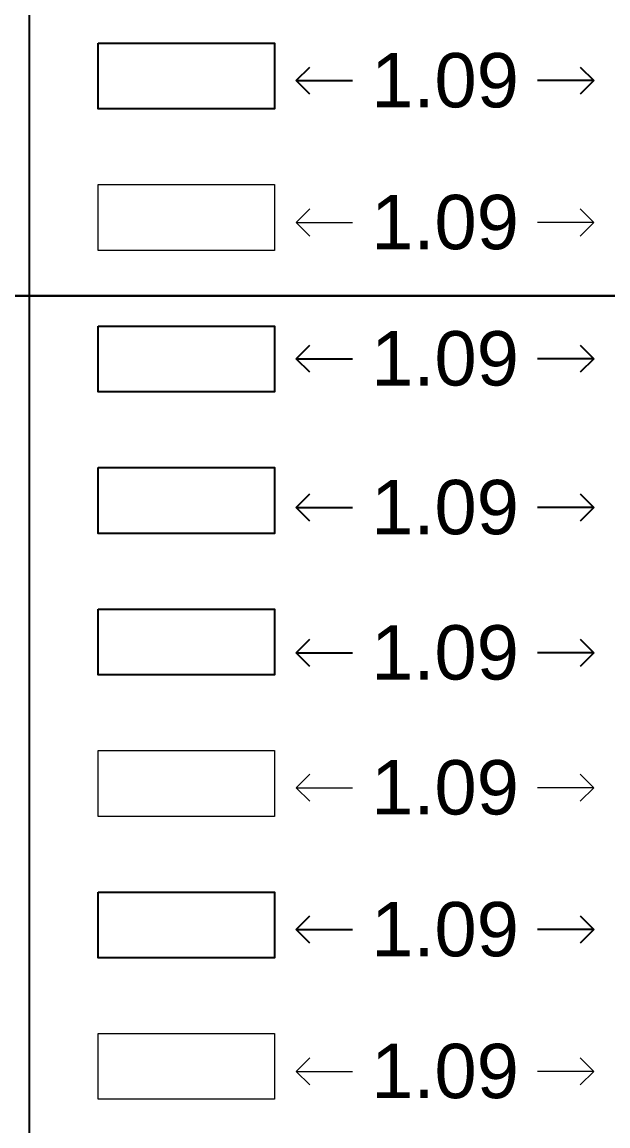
# Model space of a CAD drawing. Header units: millimetres. Extents: x -9481 to -9286, y 28700 to 28853.
# Drawn here: x -9449.335 to -9447.178, y 28761.973 to 28766.035 of the extents above; entities that cross this region are included whole.
import ezdxf

# ---------------------------------------------------------------- set-up
doc = ezdxf.new("R2010")
doc.units = ezdxf.units.MM
doc.header["$PDMODE"] = 34
doc.header["$PDSIZE"] = -15
doc.linetypes.add('CONTINULUS', pattern=[0])
for name, color, linetype, plot in [('BLK_1_FLR_4_REGULAR_ROOM_1', 7, 'Continuous', False), ('BLK_1_FLR_4_REGULAR_ROOM_2', 7, 'Continuous', False), ('BLK_1_FLR_4_REGULAR_ROOM_3', 7, 'Continuous', False), ('BLK_1_FLR_4_REGULAR_ROOM_5', 7, 'Continuous', False)]:
    doc.layers.add(name, color=color, linetype=linetype, plot=plot)
for name, color, linetype, lineweight in [('BLK_1_FLR_4_REGULAR_ROOM_4', 7, 'Continuous', 0), ('BLK_1_FLR_4_REGULAR_ROOM_6', 7, 'Continuous', 0), ('PLAN', 7, 'Continuous', 40)]:
    doc.layers.add(name, color=color, linetype=linetype, lineweight=lineweight)
doc.styles.add('Arial', font='arial.ttf', dxfattribs={"height": 0.2})
doc.styles.add('style2', font='arial.ttf', dxfattribs={"height": 0.3})
doc.dimstyles.new('INT DIM', dxfattribs={"dimtxt": 0.3, "dimasz": 0.1, "dimexe": 0.18, "dimexo": 0.0625, "dimgap": 0.09, "dimtad": 0, "dimzin": 0, "dimdsep": 46, "dimtxsty": 'style2', "dimblk": 'OPEN90', "dimcen": 0.09, "dimse1": 1, "dimse2": 1, "dimclrd": 250, "dimclrt": 256, "dimadec": 0, "dimazin": 0, "dimtfac": 1, "dimtofl": 0, "dimtmove": 0, "dimatfit": 3, "dimfxl": 1, "dimtolj": 1, "dimtzin": 0, "dimlwd": -1, "dimarcsym": 0})

# ---------------------------------------------------------------- blocks, each defined once
blk = doc.blocks.new('_Open90')
at = {"layer": 'PLAN', "color": 0, "lineweight": -2}
for p, q in [((-0.5, 0.5), (0, 0)), ((0, 0), (-1, 0)), ((0, 0), (-0.5, -0.5))]:
    blk.add_line(p, q, dxfattribs=at)
blk = doc.blocks.new('*D71')
at = {"layer": 'BLK_1_FLR_4_REGULAR_ROOM_5', "color": 250}
for p, q in [((-9448.225369, 28765.819946), (-9448.118181, 28765.819946)), ((-9447.330393, 28765.819946), (-9447.437581, 28765.819946))]:
    blk.add_line(p, q, dxfattribs=at)
at = {"layer": 'Defpoints', "color": 0}
for p in [(-9448.325369, 28765.94002), (-9447.230393, 28765.94002), (-9447.230393, 28765.819946)]:
    blk.add_point(p, dxfattribs=at)
at = {"layer": 'BLK_1_FLR_4_REGULAR_ROOM_5', "color": 250, "xscale": 0.1, "yscale": 0.1, "zscale": 0.1, "rotation": 180}
blk.add_blockref('_Open90', (-9448.325369, 28765.819946), dxfattribs=at)
at = {"layer": 'BLK_1_FLR_4_REGULAR_ROOM_5', "color": 250, "xscale": 0.1, "yscale": 0.1, "zscale": 0.1}
blk.add_blockref('_Open90', (-9447.230393, 28765.819946), dxfattribs=at)
at = {"layer": 'BLK_1_FLR_4_REGULAR_ROOM_5', "linetype": 'CONTINULUS', "ltscale": 0.05, "insert": (-9447.777881, 28765.819946), "char_height": 0.2, "attachment_point": 5, "style": 'Arial', "bg_fill": 3, "box_fill_scale": 1.1, "bg_fill_color": 256, "bg_fill_true_color": 13158600, "bg_fill_transparency": 0}
blk.add_mtext('\\A1;1.09', dxfattribs=at)
blk = doc.blocks.new('*D76')
at = {"layer": 'BLK_1_FLR_4_REGULAR_ROOM_6', "color": 250}
for p, q in [((-9448.225369, 28765.298028), (-9448.118181, 28765.298028)), ((-9447.330393, 28765.298028), (-9447.437581, 28765.298028))]:
    blk.add_line(p, q, dxfattribs=at)
at = {"layer": 'Defpoints', "color": 0}
for p in [(-9448.325369, 28765.418103), (-9447.230393, 28765.418103), (-9447.230393, 28765.298028)]:
    blk.add_point(p, dxfattribs=at)
at = {"layer": 'BLK_1_FLR_4_REGULAR_ROOM_6', "color": 250, "xscale": 0.1, "yscale": 0.1, "zscale": 0.1, "rotation": 180}
blk.add_blockref('_Open90', (-9448.325369, 28765.298028), dxfattribs=at)
at = {"layer": 'BLK_1_FLR_4_REGULAR_ROOM_6', "color": 250, "xscale": 0.1, "yscale": 0.1, "zscale": 0.1}
blk.add_blockref('_Open90', (-9447.230393, 28765.298028), dxfattribs=at)
at = {"layer": 'BLK_1_FLR_4_REGULAR_ROOM_6', "linetype": 'CONTINULUS', "ltscale": 0.05, "insert": (-9447.777881, 28765.298028), "char_height": 0.2, "attachment_point": 5, "style": 'Arial', "bg_fill": 3, "box_fill_scale": 1.1, "bg_fill_color": 256, "bg_fill_true_color": 13158600, "bg_fill_transparency": 0}
blk.add_mtext('\\A1;1.09', dxfattribs=at)
blk = doc.blocks.new('*D81')
at = {"layer": 'BLK_1_FLR_4_REGULAR_ROOM_1', "color": 250}
for p, q in [((-9448.225369, 28764.796554), (-9448.118181, 28764.796554)), ((-9447.330393, 28764.796554), (-9447.437581, 28764.796554))]:
    blk.add_line(p, q, dxfattribs=at)
at = {"layer": 'Defpoints', "color": 0}
for p in [(-9448.325369, 28764.916629), (-9447.230393, 28764.916629), (-9447.230393, 28764.796554)]:
    blk.add_point(p, dxfattribs=at)
at = {"layer": 'BLK_1_FLR_4_REGULAR_ROOM_1', "color": 250, "xscale": 0.1, "yscale": 0.1, "zscale": 0.1, "rotation": 180}
blk.add_blockref('_Open90', (-9448.325369, 28764.796554), dxfattribs=at)
at = {"layer": 'BLK_1_FLR_4_REGULAR_ROOM_1', "color": 250, "xscale": 0.1, "yscale": 0.1, "zscale": 0.1}
blk.add_blockref('_Open90', (-9447.230393, 28764.796554), dxfattribs=at)
at = {"layer": 'BLK_1_FLR_4_REGULAR_ROOM_1', "linetype": 'CONTINULUS', "ltscale": 0.05, "insert": (-9447.777881, 28764.796554), "char_height": 0.2, "attachment_point": 5, "style": 'Arial', "bg_fill": 3, "box_fill_scale": 1.1, "bg_fill_color": 256, "bg_fill_true_color": 13158600, "bg_fill_transparency": 0}
blk.add_mtext('\\A1;1.09', dxfattribs=at)
blk = doc.blocks.new('*D86')
at = {"layer": 'BLK_1_FLR_4_REGULAR_ROOM_2', "color": 250}
for p, q in [((-9448.225369, 28764.249141), (-9448.118181, 28764.249141)), ((-9447.330393, 28764.249141), (-9447.437581, 28764.249141))]:
    blk.add_line(p, q, dxfattribs=at)
at = {"layer": 'Defpoints', "color": 0}
for p in [(-9448.325369, 28764.369216), (-9447.230393, 28764.369216), (-9447.230393, 28764.249141)]:
    blk.add_point(p, dxfattribs=at)
at = {"layer": 'BLK_1_FLR_4_REGULAR_ROOM_2', "color": 250, "xscale": 0.1, "yscale": 0.1, "zscale": 0.1, "rotation": 180}
blk.add_blockref('_Open90', (-9448.325369, 28764.249141), dxfattribs=at)
at = {"layer": 'BLK_1_FLR_4_REGULAR_ROOM_2', "color": 250, "xscale": 0.1, "yscale": 0.1, "zscale": 0.1}
blk.add_blockref('_Open90', (-9447.230393, 28764.249141), dxfattribs=at)
at = {"layer": 'BLK_1_FLR_4_REGULAR_ROOM_2', "linetype": 'CONTINULUS', "ltscale": 0.05, "insert": (-9447.777881, 28764.249141), "char_height": 0.2, "attachment_point": 5, "style": 'Arial', "bg_fill": 3, "box_fill_scale": 1.1, "bg_fill_color": 256, "bg_fill_true_color": 13158600, "bg_fill_transparency": 0}
blk.add_mtext('\\A1;1.09', dxfattribs=at)
blk = doc.blocks.new('*D91')
at = {"layer": 'BLK_1_FLR_4_REGULAR_ROOM_3', "color": 250}
for p, q in [((-9448.225369, 28763.714491), (-9448.118181, 28763.714491)), ((-9447.330393, 28763.714491), (-9447.437581, 28763.714491))]:
    blk.add_line(p, q, dxfattribs=at)
at = {"layer": 'Defpoints', "color": 0}
for p in [(-9448.325369, 28763.834565), (-9447.230393, 28763.834565), (-9447.230393, 28763.714491)]:
    blk.add_point(p, dxfattribs=at)
at = {"layer": 'BLK_1_FLR_4_REGULAR_ROOM_3', "color": 250, "xscale": 0.1, "yscale": 0.1, "zscale": 0.1, "rotation": 180}
blk.add_blockref('_Open90', (-9448.325369, 28763.714491), dxfattribs=at)
at = {"layer": 'BLK_1_FLR_4_REGULAR_ROOM_3', "color": 250, "xscale": 0.1, "yscale": 0.1, "zscale": 0.1}
blk.add_blockref('_Open90', (-9447.230393, 28763.714491), dxfattribs=at)
at = {"layer": 'BLK_1_FLR_4_REGULAR_ROOM_3', "linetype": 'CONTINULUS', "ltscale": 0.05, "insert": (-9447.777881, 28763.714491), "char_height": 0.2, "attachment_point": 5, "style": 'Arial', "bg_fill": 3, "box_fill_scale": 1.1, "bg_fill_color": 256, "bg_fill_true_color": 13158600, "bg_fill_transparency": 0}
blk.add_mtext('\\A1;1.09', dxfattribs=at)
blk = doc.blocks.new('*D96')
at = {"layer": 'BLK_1_FLR_4_REGULAR_ROOM_4', "color": 250}
for p, q in [((-9448.225369, 28763.218011), (-9448.118181, 28763.218011)), ((-9447.330393, 28763.218011), (-9447.437581, 28763.218011))]:
    blk.add_line(p, q, dxfattribs=at)
at = {"layer": 'Defpoints', "color": 0}
for p in [(-9448.325369, 28763.338085), (-9447.230393, 28763.338085), (-9447.230393, 28763.218011)]:
    blk.add_point(p, dxfattribs=at)
at = {"layer": 'BLK_1_FLR_4_REGULAR_ROOM_4', "color": 250, "xscale": 0.1, "yscale": 0.1, "zscale": 0.1, "rotation": 180}
blk.add_blockref('_Open90', (-9448.325369, 28763.218011), dxfattribs=at)
at = {"layer": 'BLK_1_FLR_4_REGULAR_ROOM_4', "color": 250, "xscale": 0.1, "yscale": 0.1, "zscale": 0.1}
blk.add_blockref('_Open90', (-9447.230393, 28763.218011), dxfattribs=at)
at = {"layer": 'BLK_1_FLR_4_REGULAR_ROOM_4', "linetype": 'CONTINULUS', "ltscale": 0.05, "insert": (-9447.777881, 28763.218011), "char_height": 0.2, "attachment_point": 5, "style": 'Arial', "bg_fill": 3, "box_fill_scale": 1.1, "bg_fill_color": 256, "bg_fill_true_color": 13158600, "bg_fill_transparency": 0}
blk.add_mtext('\\A1;1.09', dxfattribs=at)
blk = doc.blocks.new('*D101')
at = {"layer": 'BLK_1_FLR_4_REGULAR_ROOM_5', "color": 250}
for p, q in [((-9448.225369, 28762.696064), (-9448.118181, 28762.696064)), ((-9447.330393, 28762.696064), (-9447.437581, 28762.696064))]:
    blk.add_line(p, q, dxfattribs=at)
at = {"layer": 'Defpoints', "color": 0}
for p in [(-9448.325369, 28762.816139), (-9447.230393, 28762.816139), (-9447.230393, 28762.696064)]:
    blk.add_point(p, dxfattribs=at)
at = {"layer": 'BLK_1_FLR_4_REGULAR_ROOM_5', "color": 250, "xscale": 0.1, "yscale": 0.1, "zscale": 0.1, "rotation": 180}
blk.add_blockref('_Open90', (-9448.325369, 28762.696064), dxfattribs=at)
at = {"layer": 'BLK_1_FLR_4_REGULAR_ROOM_5', "color": 250, "xscale": 0.1, "yscale": 0.1, "zscale": 0.1}
blk.add_blockref('_Open90', (-9447.230393, 28762.696064), dxfattribs=at)
at = {"layer": 'BLK_1_FLR_4_REGULAR_ROOM_5', "linetype": 'CONTINULUS', "ltscale": 0.05, "insert": (-9447.777881, 28762.696064), "char_height": 0.2, "attachment_point": 5, "style": 'Arial', "bg_fill": 3, "box_fill_scale": 1.1, "bg_fill_color": 256, "bg_fill_true_color": 13158600, "bg_fill_transparency": 0}
blk.add_mtext('\\A1;1.09', dxfattribs=at)
blk = doc.blocks.new('*D106')
at = {"layer": 'BLK_1_FLR_4_REGULAR_ROOM_6', "color": 250}
for p, q in [((-9448.225369, 28762.174147), (-9448.118181, 28762.174147)), ((-9447.330393, 28762.174147), (-9447.437581, 28762.174147))]:
    blk.add_line(p, q, dxfattribs=at)
at = {"layer": 'Defpoints', "color": 0}
for p in [(-9448.325369, 28762.294222), (-9447.230393, 28762.294222), (-9447.230393, 28762.174147)]:
    blk.add_point(p, dxfattribs=at)
at = {"layer": 'BLK_1_FLR_4_REGULAR_ROOM_6', "color": 250, "xscale": 0.1, "yscale": 0.1, "zscale": 0.1, "rotation": 180}
blk.add_blockref('_Open90', (-9448.325369, 28762.174147), dxfattribs=at)
at = {"layer": 'BLK_1_FLR_4_REGULAR_ROOM_6', "color": 250, "xscale": 0.1, "yscale": 0.1, "zscale": 0.1}
blk.add_blockref('_Open90', (-9447.230393, 28762.174147), dxfattribs=at)
at = {"layer": 'BLK_1_FLR_4_REGULAR_ROOM_6', "linetype": 'CONTINULUS', "ltscale": 0.05, "insert": (-9447.777881, 28762.174147), "char_height": 0.2, "attachment_point": 5, "style": 'Arial', "bg_fill": 3, "box_fill_scale": 1.1, "bg_fill_color": 256, "bg_fill_true_color": 13158600, "bg_fill_transparency": 0}
blk.add_mtext('\\A1;1.09', dxfattribs=at)

msp = doc.modelspace()

# ---------------------------------------------------------------- linework, layer by layer
for p, q in [((-9449.308551, 28768.151639), (-9449.308551, 28765.027757)), ((-9449.308551, 28765.027757), (-9449.308551, 28764.50711)), ((-9449.308551, 28765.027757), (-9449.308551, 28761.903876))]:
    msp.add_line(p, q)
for points in [[(-9442.229952, 28767.630992), (-9442.229952, 28765.027757), (-9461.731845, 28765.027757)], [(-9461.731845, 28765.027757), (-9442.229952, 28765.027757), (-9442.229952, 28764.50711)]]:
    msp.add_lwpolyline(points)
at = {"layer": 'BLK_1_FLR_4_REGULAR_ROOM_1', "color": 2}
msp.add_lwpolyline([(-9449.055205, 28764.916629), (-9448.406024, 28764.916629), (-9448.406024, 28764.67448), (-9449.055205, 28764.67448)], close=True, dxfattribs=at)
at = {"layer": 'BLK_1_FLR_4_REGULAR_ROOM_2', "color": 2}
msp.add_lwpolyline([(-9449.055205, 28764.395982), (-9448.406024, 28764.395982), (-9448.406024, 28764.153833), (-9449.055205, 28764.153833)], close=True, dxfattribs=at)
at = {"layer": 'BLK_1_FLR_4_REGULAR_ROOM_3', "color": 2}
msp.add_lwpolyline([(-9449.055205, 28763.875335), (-9448.406024, 28763.875335), (-9448.406024, 28763.633186), (-9449.055205, 28763.633186)], close=True, dxfattribs=at)
at = {"layer": 'BLK_1_FLR_4_REGULAR_ROOM_4', "color": 2}
msp.add_lwpolyline([(-9449.055205, 28763.354688), (-9448.406024, 28763.354688), (-9448.406024, 28763.112539), (-9449.055205, 28763.112539)], close=True, dxfattribs=at)
at = {"layer": 'BLK_1_FLR_4_REGULAR_ROOM_5', "color": 1}
msp.add_lwpolyline([(-9449.055205, 28765.957923), (-9448.406024, 28765.957923), (-9448.406024, 28765.715774), (-9449.055205, 28765.715774)], close=True, dxfattribs=at)
at = {"layer": 'BLK_1_FLR_4_REGULAR_ROOM_5', "color": 2}
msp.add_lwpolyline([(-9449.055205, 28762.834041), (-9448.406024, 28762.834041), (-9448.406024, 28762.591892), (-9449.055205, 28762.591892)], close=True, dxfattribs=at)
at = {"layer": 'BLK_1_FLR_4_REGULAR_ROOM_6', "color": 1}
msp.add_lwpolyline([(-9449.055205, 28765.437276), (-9448.406024, 28765.437276), (-9448.406024, 28765.195127), (-9449.055205, 28765.195127)], close=True, dxfattribs=at)
at = {"layer": 'BLK_1_FLR_4_REGULAR_ROOM_6', "color": 2}
msp.add_lwpolyline([(-9449.055205, 28762.313394), (-9448.406024, 28762.313394), (-9448.406024, 28762.071245), (-9449.055205, 28762.071245)], close=True, dxfattribs=at)

# ---------------------------------------------------------------- dimensions: what is measured, and where the dimension line sits
at = {"layer": 'BLK_1_FLR_4_REGULAR_ROOM_2', "color": 2}
dim = msp.add_linear_dim(base=(-9447.230393, 28764.249141), p1=(-9448.325369, 28764.369216), p2=(-9447.230393, 28764.369216), dimstyle='INT DIM', override={"dimtxt": 0.2, "dimtxsty": 'Arial', "dimfxl": 0.125, "dimtfill": 1, "dimtfillclr": 7, "dimarcsym": 1}, dxfattribs=at)
dim.commit()
dim.dimension.update_dxf_attribs({"geometry": '*D86', "text_midpoint": (-9447.777881, 28764.249141)})
at = {"layer": 'BLK_1_FLR_4_REGULAR_ROOM_3', "color": 2}
dim = msp.add_linear_dim(base=(-9447.230393, 28763.714491), p1=(-9448.325369, 28763.834565), p2=(-9447.230393, 28763.834565), dimstyle='INT DIM', override={"dimtxt": 0.2, "dimtxsty": 'Arial', "dimfxl": 0.125, "dimtfill": 1, "dimtfillclr": 7, "dimarcsym": 1}, dxfattribs=at)
dim.commit()
dim.dimension.update_dxf_attribs({"geometry": '*D91', "text_midpoint": (-9447.777881, 28763.714491)})
at = {"layer": 'BLK_1_FLR_4_REGULAR_ROOM_4', "color": 2}
dim = msp.add_linear_dim(base=(-9447.230393, 28763.218011), p1=(-9448.325369, 28763.338085), p2=(-9447.230393, 28763.338085), dimstyle='INT DIM', override={"dimtxt": 0.2, "dimtxsty": 'Arial', "dimfxl": 0.125, "dimtfill": 1, "dimtfillclr": 7, "dimarcsym": 1}, dxfattribs=at)
dim.commit()
dim.dimension.update_dxf_attribs({"geometry": '*D96', "text_midpoint": (-9447.777881, 28763.218011)})
at = {"layer": 'BLK_1_FLR_4_REGULAR_ROOM_5', "color": 2}
dim = msp.add_linear_dim(base=(-9447.230393, 28762.696064), p1=(-9448.325369, 28762.816139), p2=(-9447.230393, 28762.816139), dimstyle='INT DIM', override={"dimtxt": 0.2, "dimtxsty": 'Arial', "dimfxl": 0.125, "dimtfill": 1, "dimtfillclr": 7, "dimarcsym": 1}, dxfattribs=at)
dim.commit()
dim.dimension.update_dxf_attribs({"geometry": '*D101', "text_midpoint": (-9447.777881, 28762.696064)})
at = {"layer": 'BLK_1_FLR_4_REGULAR_ROOM_6', "color": 2}
dim = msp.add_linear_dim(base=(-9447.230393, 28762.174147), p1=(-9448.325369, 28762.294222), p2=(-9447.230393, 28762.294222), dimstyle='INT DIM', override={"dimtxt": 0.2, "dimtxsty": 'Arial', "dimfxl": 0.125, "dimtfill": 1, "dimtfillclr": 7, "dimarcsym": 1}, dxfattribs=at)
dim.commit()
dim.dimension.update_dxf_attribs({"geometry": '*D106', "text_midpoint": (-9447.777881, 28762.174147)})

# ---------------------------------------------------------------- next in the draw order: dimensions: what is measured, and where the dimension line sits
at = {"layer": 'BLK_1_FLR_4_REGULAR_ROOM_1', "color": 2}
dim = msp.add_linear_dim(base=(-9447.230393, 28764.796554), p1=(-9448.325369, 28764.916629), p2=(-9447.230393, 28764.916629), dimstyle='INT DIM', override={"dimtxt": 0.2, "dimtxsty": 'Arial', "dimfxl": 0.125, "dimtfill": 1, "dimtfillclr": 7, "dimarcsym": 1}, dxfattribs=at)
dim.commit()
dim.dimension.update_dxf_attribs({"geometry": '*D81', "text_midpoint": (-9447.777881, 28764.796554)})
at = {"layer": 'BLK_1_FLR_4_REGULAR_ROOM_5', "color": 1}
dim = msp.add_linear_dim(base=(-9447.230393, 28765.819946), p1=(-9448.325369, 28765.94002), p2=(-9447.230393, 28765.94002), dimstyle='INT DIM', override={"dimtxt": 0.2, "dimtxsty": 'Arial', "dimfxl": 0.125, "dimtfill": 1, "dimtfillclr": 7, "dimarcsym": 1}, dxfattribs=at)
dim.commit()
dim.dimension.update_dxf_attribs({"geometry": '*D71', "text_midpoint": (-9447.777881, 28765.819946)})
at = {"layer": 'BLK_1_FLR_4_REGULAR_ROOM_6', "color": 1}
dim = msp.add_linear_dim(base=(-9447.230393, 28765.298028), p1=(-9448.325369, 28765.418103), p2=(-9447.230393, 28765.418103), dimstyle='INT DIM', override={"dimtxt": 0.2, "dimtxsty": 'Arial', "dimfxl": 0.125, "dimtfill": 1, "dimtfillclr": 7, "dimarcsym": 1}, dxfattribs=at)
dim.commit()
dim.dimension.update_dxf_attribs({"geometry": '*D76', "text_midpoint": (-9447.777881, 28765.298028)})

doc.saveas('drawing.dxf')
